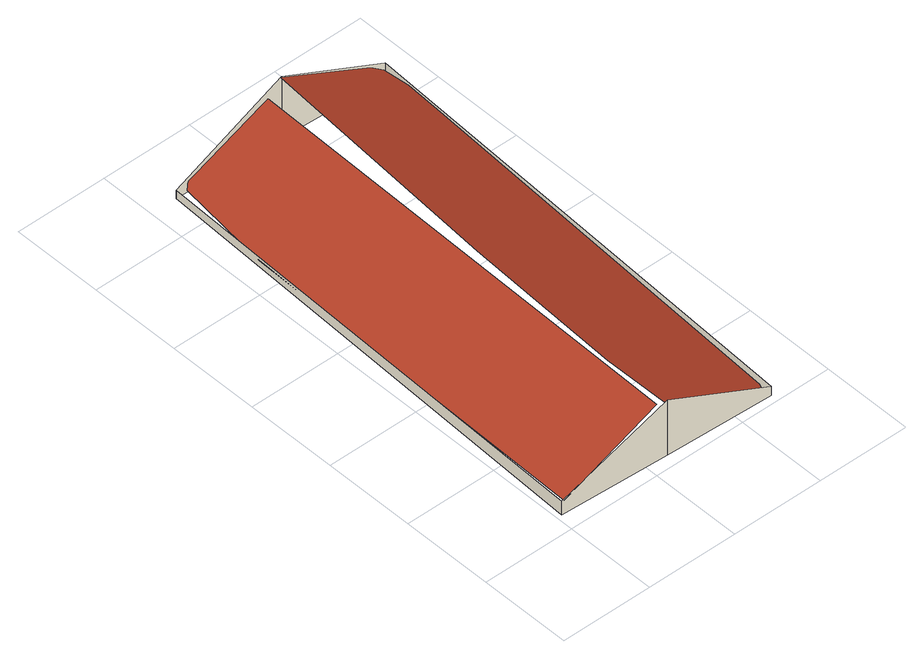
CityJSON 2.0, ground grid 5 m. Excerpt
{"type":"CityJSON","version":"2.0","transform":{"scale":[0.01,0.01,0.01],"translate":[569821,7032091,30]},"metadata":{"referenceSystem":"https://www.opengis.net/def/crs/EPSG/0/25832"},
"CityObjects":{
"building1":{"type":"Building","geometry":[{"type":"MultiSurface","lod":"2","boundaries":[[[0,1,2,3,4,5,6,7,8]],[[9,10,11,12,13,14]],[[15,16,17,18]],[[19,20,16,15]],[[21,22,20,19]],[[23,24,22,21]],[[25,26,24,23]],[[18,17,26,25]]],"semantics":{"surfaces":[{"type":"RoofSurface"},{"type":"WallSurface"}],"values":[0,0,1,1,1,1,1,1]}}]}
},
"vertices":[
[1161,42,70],[1185,93,61],[1316,2481,91],[1286,2616,111],[1235,2648,137],[733,2670,380],[624,1287,379],[584,406,364],[605,67,340],[215,2693,78],[181,2664,62],[120,2130,54],[42,92,96],[562,69,352],[661,2673,297],[1208,40,15],[1208,40,70],[1323,2644,111],[1323,2644,15],[624,66,15],[624,66,340],[30,93,15],[30,93,96],[145,2696,15],[145,2696,62],[739,2670,15],[739,2670,380]
]}
